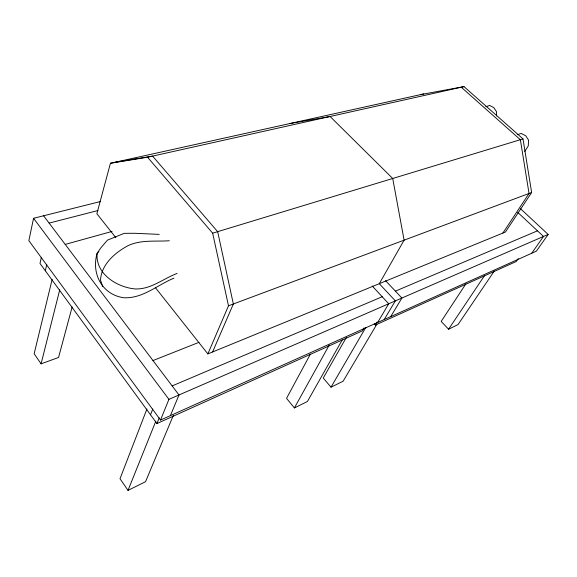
<?xml version="1.0" encoding="UTF-8"?>
<svg xmlns="http://www.w3.org/2000/svg" width="577" height="577" viewBox="0 0 577 577"><rect width="100%" height="100%" fill="white"/><g stroke="black" fill="none" stroke-linecap="round" stroke-linejoin="round"><path stroke-width="0.87" d="M496.444 115.941L496.581 111.815L493.833 107.632L489.541 105.44L485.805 106.774M100.275 201.582L33.56 218.294L28.85 240.667L160.507 420.063L536.365 251.161L548.15 234.435L520.562 208.766M41.385 257.32L39.993 263.465L156.922 423.561L362.342 330.917L364.123 327.859M45.323 270.757L46.751 264.627M52.132 279.427L34.158 353.766L41.082 363.842L58.551 357.48L72.132 307.007M41.082 363.842L59.734 289.813M423.785 93.914L110.431 163.277L96.871 213.728L115.833 237.674M146.947 408.963L120.002 478.73L128.015 490.392L145.527 481.708L173.374 415.332M150.51 414.784L152.768 409.028M128.015 490.392L155.855 421.123M156.922 423.561L159.238 417.835M160.507 420.063L168.938 399.342L548.15 234.435M170.395 415.62L178.993 394.971L43.592 215.784M155.429 287.685L207.857 353.903L228.485 305.803L212.668 233.187L147.561 157.232L110.431 163.277M212.574 351.97L233.353 303.978L217.666 231.665L152.595 156.107L115.35 162.187M310.376 354.155L286.538 398.339L294.385 407.939L307.433 401.477L342.262 339.846M294.385 407.939L329.222 345.111M346.279 337.523L323.257 378.058L331.01 387.181L343.127 381.209L376.904 324.159M379.284 283.689L404.109 240.162L392.721 178.488L330.087 116.496L290.094 123.507M331.01 387.181L365.818 327.411M374.242 323.82L375.36 325.046L377.156 322.016M377.647 322.485L388.725 303.762L372.215 285.99M384.224 319.528L395.353 300.884L379.414 283.826M390.716 316.607L401.895 298.042L385.537 280.653M524.738 151.491L528.28 145.902L528.546 140.067L525.705 135.761L521.219 133.438L517.288 134.693M465.87 283.877L441.181 321.432L448.589 329.222L458.051 324.555L494.309 271.002M502.877 233.065L529.037 193.468L520.36 139.713L461.261 87.221M421.044 94.52L463.987 86.608L523 138.906L531.626 192.502L505.452 232.012L207.857 353.903M448.589 329.222L484.456 275.719M518.247 258.604L516.235 261.518L375.36 325.046M531.727 253.245L543.505 236.455L517.728 212.365M98.855 251.457L97.124 253.382C91.144 273.577 102.093 294.76 123.867 297.754C142.764 298.691 157.391 284.944 173.929 278.164M172.148 385.912L382.198 296.744M395.404 291.14L537.476 230.822M177.081 273.433C163.161 278.691 150.929 289.466 135.321 288.954C117.167 287.447 95.277 273.902 97.124 253.382L100.701 248.031L107.473 240.133L124.214 233.339L134.939 233.288L159.245 234.385M152.984 360.56L199.029 342.32M228.485 305.803L531.626 192.502M212.668 233.187L523 138.906M65.223 244.41L112.061 231.42M49.124 223.104L97.946 210.54M147.561 157.232L463.987 86.608M169.328 240.746C155.552 241.734 141.156 239.556 128.217 245.578C115.14 252.51 101.386 264.338 100.499 280.09L102.692 286.596M33.56 218.294L168.938 399.342"/></g></svg>
